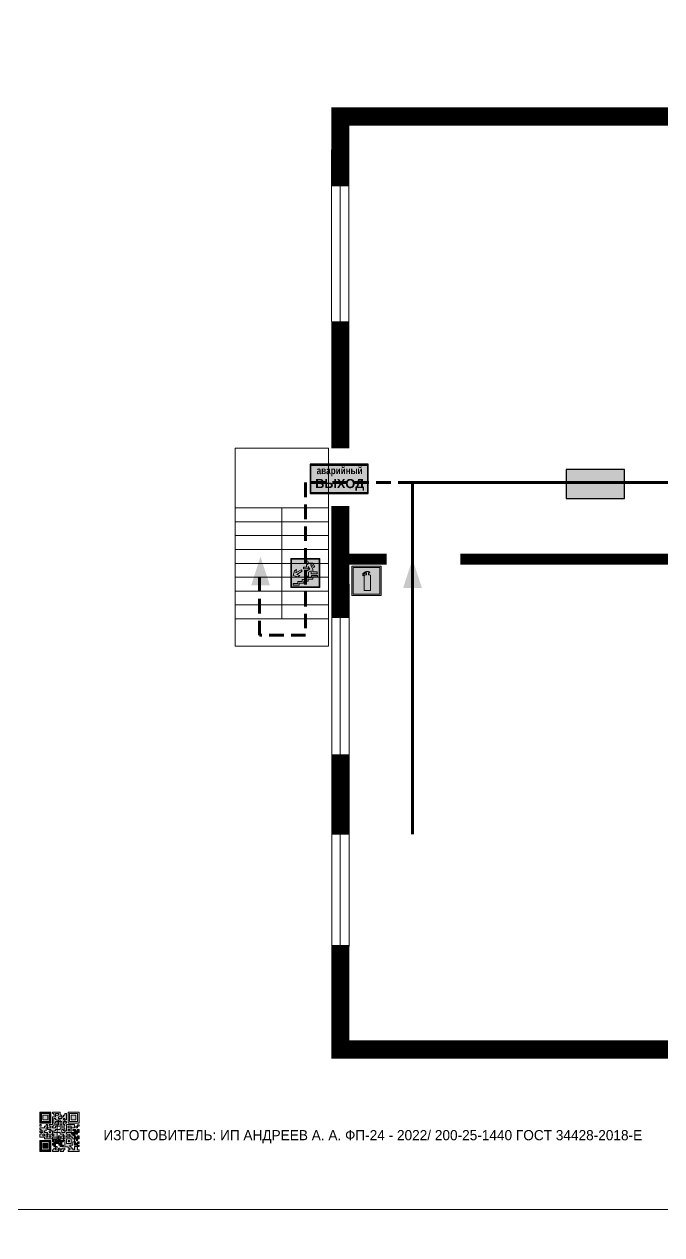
# Model space of a CAD drawing. Header units: millimetres. Extents: x 13114 to 67229, y 22859 to 38520.
# Drawn here: x 30433.5 to 30608.8, y 35153.1 to 35485.5 of the extents above; entities that cross this region are included whole.
import ezdxf

# ---------------------------------------------------------------- set-up
doc = ezdxf.new("R2010")
doc.units = ezdxf.units.MM
doc.linetypes.add('{ Wide Dash }', pattern=[12, 4, -2, 4, -2])
doc.layers.add('План_Штампы', color=7, linetype='Continuous')
doc.styles.add('обычный', font='arial.ttf')

# ---------------------------------------------------------------- blocks, each defined once
blk = doc.blocks.new('QR')
at = {"lineweight": 0}
h = blk.add_hatch(color=256, dxfattribs=at)
h.dxf.hatch_style = 1
h.paths.add_polyline_path([(9241.16, 2687.38), (9242.01, 2687.38), (9242.01, 2687.83), (9241.59, 2687.83), (9241.59, 2688.68), (9239.45, 2688.68), (9239.45, 2688.25), (9239.86, 2688.25), (9239.86, 2687.83), (9240.29, 2687.83), (9240.29, 2688.25), (9241.16, 2688.25), (9241.16, 2687.83), (9240.29, 2687.83), (9240.29, 2687.38), (9239.45, 2687.38), (9239.45, 2685.22), (9238.57, 2685.22), (9238.57, 2684.8), (9239.02, 2684.8), (9239.02, 2684.37), (9238.13, 2684.37), (9238.13, 2683.92), (9239.02, 2683.92), (9239.02, 2683.5), (9239.44, 2683.5), (9239.44, 2682.64), (9239.87, 2682.64), (9239.87, 2682.18), (9239.44, 2682.18), (9239.44, 2682.64), (9238.13, 2682.64), (9238.13, 2681.76), (9237.71, 2681.76), (9237.71, 2682.64), (9238.13, 2682.64), (9238.13, 2683.07), (9237.27, 2683.07), (9237.27, 2683.51), (9237.71, 2683.51), (9237.71, 2684.37), (9238.13, 2684.37), (9238.13, 2685.22), (9237.71, 2685.22), (9237.71, 2684.8), (9237.28, 2684.8), (9237.28, 2684.38), (9235.98, 2684.38), (9235.98, 2683.92), (9236.4, 2683.92), (9236.4, 2683.49), (9236.84, 2683.49), (9236.84, 2683.07), (9236.4, 2683.07), (9236.4, 2682.64), (9235.98, 2682.64), (9235.98, 2681.76), (9237.29, 2681.76), (9237.29, 2681.33), (9239.43, 2681.33), (9239.43, 2681.76), (9240.74, 2681.76), (9240.74, 2683.05), (9239.87, 2683.05), (9239.87, 2683.5), (9240.29, 2683.5), (9240.29, 2683.91), (9240.74, 2683.91), (9240.74, 2684.81), (9240.29, 2684.81), (9240.29, 2684.79), (9240.29, 2684.37), (9239.45, 2684.37), (9239.45, 2684.8), (9239.87, 2684.8), (9239.87, 2685.21), (9240.74, 2685.21), (9240.74, 2686.1), (9240.29, 2686.1), (9240.29, 2685.64), (9239.86, 2685.64), (9239.86, 2686.95), (9240.29, 2686.95), (9240.29, 2686.52), (9240.74, 2686.52), (9240.74, 2686.1), (9241.16, 2686.1), (9241.16, 2686.53), (9241.59, 2686.53), (9241.59, 2686.1), (9242.02, 2686.1), (9242.02, 2685.21), (9241.59, 2685.21), (9241.59, 2686.1), (9241.16, 2686.1), (9241.16, 2685.21), (9240.74, 2685.21), (9240.74, 2684.81), (9242.89, 2684.81), (9242.89, 2685.22), (9242.47, 2685.22), (9242.47, 2686.11), (9242.89, 2686.11), (9242.89, 2686.52), (9242.46, 2686.52), (9242.46, 2686.95), (9242.89, 2686.95), (9242.89, 2686.52), (9243.32, 2686.52), (9243.32, 2688.26), (9242.9, 2688.26), (9242.9, 2687.83), (9242.47, 2687.83), (9242.47, 2687.38), (9242.01, 2687.38), (9242.01, 2686.94), (9241.16, 2686.94)])
h.paths.add_polyline_path([(9239.02, 2682.18), (9239.02, 2681.76), (9238.54, 2681.76), (9238.54, 2682.18)], flags=16)
h.paths.add_polyline_path([(9237.27, 2682.65), (9237.27, 2682.19), (9236.83, 2682.19), (9236.83, 2682.65)], flags=16)
h = blk.add_hatch(color=256, dxfattribs=at)
h.dxf.hatch_style = 1
h.paths.add_polyline_path([(9238.15, 2687.83), (9236.83, 2687.83), (9236.83, 2686.52), (9238.15, 2686.52)], flags=0)
h.paths.add_polyline_path([(9239.01, 2685.65), (9239.01, 2688.68), (9235.98, 2688.68), (9235.98, 2685.65)])
h.paths.add_polyline_path([(9236.41, 2686.1), (9236.41, 2688.26), (9238.56, 2688.26), (9238.56, 2686.1)], flags=16)
h.paths.add_polyline_path([(9236.83, 2686.52), (9236.83, 2687.83), (9238.15, 2687.83), (9238.15, 2686.52)], flags=0)
h = blk.add_hatch(color=256, dxfattribs=at)
h.dxf.hatch_style = 1
h.paths.add_polyline_path([(9243.32, 2686.11), (9242.89, 2686.11), (9242.89, 2685.64), (9243.32, 2685.64)])
h.paths.add_polyline_path([(9239.02, 2683.07), (9239.02, 2683.5), (9238.56, 2683.5), (9238.56, 2683.07)])
h.paths.add_polyline_path([(9236.4, 2684.8), (9236.4, 2685.22), (9235.98, 2685.22), (9235.98, 2684.8)])
h.paths.add_polyline_path([(9236.4, 2683.07), (9236.4, 2683.49), (9235.98, 2683.49), (9235.98, 2683.07)])
h = blk.add_hatch(color=256, dxfattribs=at)
h.dxf.hatch_style = 1
h.paths.add_polyline_path([(9238.15, 2686.52), (9238.15, 2687.83), (9236.83, 2687.83), (9236.83, 2686.52)])
h.paths.add_polyline_path([(9245.91, 2686.52), (9245.91, 2687.83), (9244.59, 2687.83), (9244.59, 2686.52)], flags=0)
h.paths.add_polyline_path([(9246.77, 2685.65), (9246.77, 2688.68), (9243.74, 2688.68), (9243.74, 2685.65)])
h.paths.add_polyline_path([(9244.17, 2686.1), (9244.17, 2688.26), (9246.32, 2688.26), (9246.32, 2686.1)], flags=16)
h.paths.add_polyline_path([(9244.59, 2686.52), (9244.59, 2687.83), (9245.91, 2687.83), (9245.91, 2686.52)], flags=0)
h = blk.add_hatch(color=256, dxfattribs=at)
h.dxf.hatch_style = 1
h.paths.add_polyline_path([(9240.75, 2681.76), (9240.75, 2681.35), (9241.17, 2681.35), (9241.17, 2681.76)])
h.paths.add_polyline_path([(9241.6, 2682.18), (9241.17, 2682.18), (9241.17, 2681.76), (9241.6, 2681.76)])
h.paths.add_polyline_path([(9242.47, 2681.34), (9242.47, 2682.19), (9242.02, 2682.19), (9242.02, 2681.76), (9241.6, 2681.76), (9241.6, 2681.34)])
h.paths.add_polyline_path([(9239.87, 2678.3), (9239.44, 2678.3), (9239.44, 2677.89), (9241.17, 2677.89), (9241.17, 2678.3), (9240.28, 2678.3), (9240.28, 2678.73), (9239.87, 2678.73)])
h.paths.add_polyline_path([(9240.75, 2678.73), (9240.75, 2679.19), (9240.28, 2679.19), (9240.28, 2678.73)])
h.paths.add_polyline_path([(9241.6, 2678.73), (9241.17, 2678.73), (9241.17, 2678.3), (9241.6, 2678.3)])
h.paths.add_polyline_path([(9242.02, 2678.3), (9241.6, 2678.3), (9241.6, 2677.89), (9242.48, 2677.89), (9242.48, 2678.31), (9242.9, 2678.31), (9242.9, 2678.73), (9242.02, 2678.73)])
h.paths.add_polyline_path([(9246.36, 2684.37), (9246.36, 2684.79), (9245.93, 2684.79), (9245.93, 2684.37)])
h.paths.add_polyline_path([(9246.78, 2685.2), (9246.36, 2685.2), (9246.36, 2684.79), (9246.78, 2684.79)])
h.paths.add_polyline_path([(9245.91, 2687.83), (9244.59, 2687.83), (9244.59, 2686.52), (9245.91, 2686.52)])
h = blk.add_hatch(color=256, dxfattribs=at)
h.dxf.hatch_style = 1
h.paths.add_polyline_path([(9243.32, 2682.64), (9243.32, 2683.07), (9244.62, 2683.07), (9244.62, 2684.37), (9243.74, 2684.37), (9243.74, 2684.8), (9244.62, 2684.8), (9244.62, 2684.37), (9245.48, 2684.37), (9245.48, 2685.22), (9243.32, 2685.22), (9243.32, 2683.5), (9242.89, 2683.5), (9242.89, 2683.06), (9242.01, 2683.06), (9242.01, 2683.91), (9242.47, 2683.91), (9242.47, 2683.5), (9242.89, 2683.5), (9242.89, 2684.38), (9241.59, 2684.38), (9241.59, 2683.91), (9240.74, 2683.91), (9240.74, 2683.05), (9241.59, 2683.05), (9241.59, 2682.64), (9242.47, 2682.64), (9242.47, 2682.19), (9242.91, 2682.19), (9242.91, 2681.34), (9242.48, 2681.34), (9242.48, 2680.91), (9242.91, 2680.91), (9242.91, 2679.17), (9243.75, 2679.17), (9243.75, 2678.73), (9244.2, 2678.73), (9244.2, 2678.3), (9243.75, 2678.3), (9243.75, 2677.88), (9246.78, 2677.88), (9246.78, 2678.3), (9246.35, 2678.3), (9246.35, 2679.19), (9245.48, 2679.19), (9245.48, 2678.31), (9245.05, 2678.31), (9245.05, 2678.73), (9244.62, 2678.73), (9244.62, 2679.19), (9244.2, 2679.19), (9244.2, 2679.61), (9245.05, 2679.61), (9245.05, 2680.46), (9245.48, 2680.46), (9245.48, 2681.34), (9245.04, 2681.34), (9245.04, 2681.76), (9244.63, 2681.76), (9244.63, 2682.19), (9244.21, 2682.19), (9244.21, 2681.76), (9243.32, 2681.76), (9243.32, 2682.19), (9244.21, 2682.19), (9244.21, 2682.64)])
h.paths.add_polyline_path([(9243.75, 2683.49), (9243.75, 2683.92), (9244.21, 2683.92), (9244.21, 2683.49)], flags=16)
h.paths.add_polyline_path([(9243.32, 2681.34), (9244.63, 2681.34), (9244.63, 2680.04), (9243.32, 2680.04)], flags=16)
h.paths.add_polyline_path([(9243.76, 2680.89), (9244.18, 2680.89), (9244.18, 2680.48), (9243.76, 2680.48)], flags=0)
h = blk.add_hatch(color=256, dxfattribs=at)
h.dxf.hatch_style = 1
h.paths.add_polyline_path([(9246.36, 2683.07), (9246.78, 2683.07), (9246.78, 2683.92), (9246.36, 2683.92), (9246.36, 2683.49), (9245.92, 2683.49), (9245.92, 2683.92), (9245.06, 2683.92), (9245.06, 2683.49), (9245.48, 2683.49), (9245.48, 2683.07), (9244.62, 2683.07), (9244.62, 2682.65), (9245.05, 2682.65), (9245.05, 2682.18), (9245.48, 2682.18), (9245.48, 2682.65), (9246.36, 2682.65)])
h.paths.add_polyline_path([(9246.78, 2682.18), (9246.36, 2682.18), (9246.36, 2681.75), (9245.92, 2681.75), (9245.92, 2682.18), (9245.48, 2682.18), (9245.48, 2681.34), (9245.48, 2681.34), (9245.94, 2681.34), (9245.94, 2680.91), (9246.36, 2680.91), (9246.36, 2681.34), (9246.78, 2681.34)])
h = blk.add_hatch(color=256, dxfattribs=at)
h.dxf.hatch_style = 1
h.paths.add_polyline_path([(9235.98, 2680.9), (9235.98, 2677.86), (9239.02, 2677.86), (9239.02, 2680.9)])
h.paths.add_polyline_path([(9238.57, 2680.48), (9238.57, 2678.32), (9236.41, 2678.32), (9236.41, 2680.48)], flags=16)
h.paths.add_polyline_path([(9238.15, 2680.05), (9238.15, 2678.74), (9236.83, 2678.74), (9236.83, 2680.05)], flags=0)
h = blk.add_hatch(color=256, dxfattribs=at)
h.dxf.hatch_style = 1
h.paths.add_polyline_path([(9238.15, 2680.05), (9236.83, 2680.05), (9236.83, 2678.74), (9238.15, 2678.74)])
h = blk.add_hatch(color=256, dxfattribs=at)
h.dxf.hatch_style = 1
h.paths.add_polyline_path([(9242.02, 2680.46), (9242.48, 2680.46), (9242.48, 2680.91), (9241.58, 2680.91), (9241.58, 2681.35), (9241.17, 2681.35), (9241.17, 2680.91), (9240.75, 2680.91), (9240.75, 2681.33), (9239.43, 2681.33), (9239.43, 2680.46), (9239.86, 2680.46), (9239.86, 2680.92), (9240.3, 2680.92), (9240.3, 2680.46), (9239.86, 2680.46), (9239.86, 2680.04), (9239.44, 2680.04), (9239.44, 2679.62), (9239.86, 2679.62), (9239.86, 2679.19), (9240.29, 2679.19), (9240.29, 2680.03), (9241.18, 2680.03), (9241.18, 2680.47), (9241.6, 2680.47), (9241.6, 2680.03), (9241.18, 2680.03), (9241.18, 2679.61), (9241.6, 2679.61), (9241.6, 2679.19), (9242.47, 2679.19), (9242.47, 2679.6), (9242.02, 2679.6)])
h = blk.add_hatch(color=256, dxfattribs=at)
h.dxf.hatch_style = 1
h.paths.add_polyline_path([(9244.18, 2680.48), (9244.18, 2680.89), (9243.76, 2680.89), (9243.76, 2680.48)])
h = blk.add_hatch(color=256, dxfattribs=at)
h.dxf.hatch_style = 1
h.paths.add_polyline_path([(9245.93, 2680.04), (9245.93, 2680.46), (9245.48, 2680.46), (9245.48, 2679.62), (9246.35, 2679.62), (9246.35, 2680.04)])
h.paths.add_polyline_path([(9246.78, 2680.04), (9246.78, 2680.46), (9246.35, 2680.46), (9246.35, 2680.04)])
h.paths.add_polyline_path([(9246.78, 2679.18), (9246.78, 2679.62), (9246.35, 2679.62), (9246.35, 2679.18)])
for points in [[(9237.71, 2685.22), (9238.13, 2685.22), (9238.13, 2684.37), (9237.71, 2684.37), (9237.71, 2683.51), (9237.27, 2683.51), (9237.27, 2683.07), (9238.13, 2683.07), (9238.13, 2682.64), (9237.71, 2682.64), (9237.71, 2681.76), (9238.13, 2681.76), (9238.13, 2682.64), (9239.44, 2682.64), (9239.44, 2683.5), (9239.02, 2683.5), (9239.02, 2683.07), (9238.56, 2683.07), (9238.56, 2683.5), (9239.02, 2683.5), (9239.02, 2683.92), (9238.13, 2683.92), (9238.13, 2684.37), (9239.02, 2684.37), (9239.02, 2684.8), (9238.57, 2684.8), (9238.57, 2685.22), (9239.45, 2685.22), (9239.45, 2687.38), (9240.29, 2687.38), (9240.29, 2687.83), (9239.86, 2687.83), (9239.86, 2688.25), (9239.45, 2688.25), (9239.45, 2688.68), (9241.59, 2688.68), (9241.59, 2687.83), (9242.01, 2687.83), (9242.01, 2687.38), (9242.47, 2687.38), (9242.47, 2687.83), (9242.9, 2687.83), (9242.9, 2688.26), (9243.32, 2688.26), (9243.32, 2686.52), (9242.89, 2686.52), (9242.89, 2686.11), (9243.32, 2686.11), (9243.32, 2685.64), (9242.89, 2685.64), (9242.89, 2686.11), (9242.47, 2686.11), (9242.47, 2685.22), (9242.89, 2685.22), (9242.89, 2684.81), (9240.74, 2684.81), (9240.74, 2683.91), (9241.59, 2683.91), (9241.59, 2684.38), (9242.89, 2684.38), (9242.89, 2683.5), (9242.47, 2683.5), (9242.47, 2683.91), (9242.01, 2683.91), (9242.01, 2683.06), (9242.89, 2683.06), (9242.89, 2683.5), (9243.32, 2683.5), (9243.32, 2685.22), (9245.48, 2685.22), (9245.48, 2684.37), (9244.62, 2684.37), (9244.62, 2683.07), (9245.48, 2683.07), (9245.48, 2683.49), (9245.06, 2683.49), (9245.06, 2683.92), (9245.92, 2683.92), (9245.92, 2683.49), (9246.36, 2683.49), (9246.36, 2683.92), (9246.78, 2683.92), (9246.78, 2683.07), (9246.36, 2683.07), (9246.36, 2682.65), (9245.48, 2682.65), (9245.48, 2682.18), (9245.92, 2682.18), (9245.92, 2681.75), (9246.36, 2681.75), (9246.36, 2682.18), (9246.78, 2682.18), (9246.78, 2681.34), (9246.36, 2681.34), (9246.36, 2680.91), (9245.94, 2680.91), (9245.94, 2681.34), (9245.48, 2681.34), (9245.48, 2680.46), (9245.93, 2680.46), (9245.93, 2680.04), (9246.35, 2680.04), (9246.35, 2680.46), (9246.78, 2680.46), (9246.78, 2680.04), (9246.78, 2680.04), (9246.35, 2680.04), (9246.35, 2679.62), (9246.78, 2679.62), (9246.78, 2679.18), (9246.35, 2679.18), (9246.35, 2678.3), (9246.78, 2678.3), (9246.78, 2677.88), (9243.75, 2677.88), (9243.75, 2678.3), (9244.2, 2678.3), (9244.2, 2678.73), (9243.75, 2678.73), (9243.75, 2679.17), (9242.91, 2679.17), (9242.91, 2680.91), (9242.48, 2680.91), (9242.48, 2680.46), (9242.02, 2680.46), (9242.02, 2679.6), (9242.47, 2679.6), (9242.47, 2679.19), (9241.6, 2679.19), (9241.6, 2679.61), (9241.18, 2679.61), (9241.18, 2680.03), (9240.29, 2680.03), (9240.29, 2679.19), (9240.75, 2679.19), (9240.75, 2678.73), (9240.28, 2678.73), (9240.28, 2678.3), (9241.17, 2678.3), (9241.17, 2678.73), (9241.6, 2678.73), (9241.6, 2678.3), (9242.02, 2678.3), (9242.02, 2678.73), (9242.9, 2678.73), (9242.9, 2678.31), (9242.48, 2678.31), (9242.48, 2677.89), (9241.6, 2677.89), (9241.6, 2678.3), (9241.17, 2678.3), (9241.17, 2677.89), (9239.44, 2677.89), (9239.44, 2678.3), (9239.87, 2678.3), (9239.87, 2678.73), (9240.28, 2678.73), (9240.28, 2679.19), (9240.29, 2679.19), (9239.86, 2679.19), (9239.86, 2679.62), (9239.44, 2679.62), (9239.44, 2680.04), (9239.86, 2680.04), (9239.86, 2680.46), (9239.43, 2680.46), (9239.43, 2681.33), (9237.29, 2681.33), (9237.29, 2681.76), (9235.98, 2681.76), (9235.98, 2682.64), (9236.4, 2682.64), (9236.4, 2683.07), (9235.98, 2683.07), (9235.98, 2683.49), (9236.4, 2683.49), (9236.4, 2683.92), (9235.98, 2683.92), (9235.98, 2684.38), (9237.28, 2684.38), (9237.28, 2684.8), (9237.71, 2684.8), (9237.71, 2685.22), (9237.92, 2685.22)], [(9240.74, 2686.1), (9240.74, 2686.52), (9240.29, 2686.52), (9240.29, 2686.95), (9239.86, 2686.95), (9239.86, 2685.64), (9240.29, 2685.64), (9240.29, 2686.1), (9240.74, 2686.1), (9240.74, 2686.52)], [(9240.74, 2683.05), (9240.74, 2681.76), (9239.43, 2681.76), (9239.43, 2681.33), (9240.75, 2681.33), (9240.75, 2681.35), (9240.75, 2680.91), (9241.17, 2680.91), (9241.17, 2681.35), (9241.58, 2681.35), (9241.58, 2680.91), (9242.48, 2680.91), (9242.48, 2681.34), (9242.91, 2681.34), (9242.91, 2682.19), (9242.47, 2682.19), (9242.47, 2682.64), (9241.59, 2682.64), (9241.59, 2683.05), (9240.74, 2683.05)], [(9240.74, 2685.21), (9239.87, 2685.21), (9239.87, 2684.8), (9239.45, 2684.8), (9239.45, 2684.37), (9240.29, 2684.37), (9240.29, 2684.79), (9240.29, 2684.81), (9240.74, 2684.81), (9240.74, 2685.21), (9239.87, 2685.21)], [(9240.74, 2683.91), (9240.29, 2683.91), (9240.29, 2683.5), (9239.87, 2683.5), (9239.87, 2683.05), (9240.74, 2683.05), (9240.74, 2683.91)], [(9244.62, 2683.07), (9243.32, 2683.07), (9243.32, 2682.64), (9244.21, 2682.64), (9244.21, 2682.19), (9243.32, 2682.19), (9243.32, 2681.76), (9244.21, 2681.76), (9244.21, 2682.19), (9244.63, 2682.19), (9244.63, 2681.76), (9245.04, 2681.76), (9245.04, 2681.34), (9245.48, 2681.34)], [(9244.62, 2684.37), (9244.62, 2684.8), (9243.74, 2684.8), (9243.74, 2684.37), (9244.62, 2684.37)], [(9245.48, 2682.18), (9245.05, 2682.18), (9245.05, 2682.65), (9244.62, 2682.65), (9244.62, 2683.07)], [(9239.86, 2680.46), (9239.86, 2680.92), (9240.3, 2680.92), (9240.3, 2680.46), (9239.86, 2680.46)], [(9241.6, 2681.76), (9242.02, 2681.76), (9242.02, 2682.19), (9242.47, 2682.19), (9242.47, 2681.34), (9241.6, 2681.34), (9241.6, 2681.76)], [(9245.48, 2680.46), (9245.05, 2680.46), (9245.05, 2679.61), (9244.2, 2679.61), (9244.2, 2679.19), (9244.62, 2679.19), (9244.62, 2678.73), (9245.05, 2678.73), (9245.05, 2678.31), (9245.48, 2678.31), (9245.48, 2679.19), (9246.35, 2679.19), (9246.35, 2679.07)], [(9245.48, 2682.18), (9245.48, 2681.34)], [(9246.35, 2679.62), (9245.48, 2679.62), (9245.48, 2680.46)], [(9245.48, 2680.46), (9245.48, 2679.62), (9246.35, 2679.62), (9246.35, 2680.04), (9245.93, 2680.04), (9245.93, 2680.46), (9245.48, 2680.46), (9245.48, 2679.62)], [(9246.35, 2679.62), (9246.35, 2679.18)]]:
    blk.add_lwpolyline(points, dxfattribs=at)
for points in [[(9235.98, 2685.65), (9239.01, 2685.65), (9239.01, 2688.68), (9235.98, 2688.68)], [(9236.41, 2688.26), (9238.56, 2688.26), (9238.56, 2686.1), (9236.41, 2686.1)], [(9236.83, 2687.83), (9238.15, 2687.83), (9238.15, 2686.52), (9236.83, 2686.52)], [(9240.29, 2687.83), (9241.16, 2687.83), (9241.16, 2688.25), (9240.29, 2688.25)], [(9240.29, 2688.25), (9241.16, 2688.25), (9241.16, 2687.83), (9240.29, 2687.83)], [(9241.16, 2686.1), (9240.74, 2686.1), (9240.74, 2685.21), (9241.16, 2685.21)], [(9242.01, 2687.38), (9241.16, 2687.38), (9241.16, 2686.94), (9242.01, 2686.94)], [(9241.16, 2687.38), (9242.01, 2687.38), (9242.01, 2686.94), (9241.16, 2686.94)], [(9241.16, 2686.53), (9241.59, 2686.53), (9241.59, 2686.1), (9241.16, 2686.1)], [(9241.59, 2686.1), (9242.02, 2686.1), (9242.02, 2685.21), (9241.59, 2685.21)], [(9242.89, 2686.52), (9242.46, 2686.52), (9242.46, 2686.95), (9242.89, 2686.95)], [(9243.74, 2685.65), (9246.77, 2685.65), (9246.77, 2688.68), (9243.74, 2688.68)], [(9244.17, 2688.26), (9246.32, 2688.26), (9246.32, 2686.1), (9244.17, 2686.1)], [(9244.59, 2687.83), (9245.91, 2687.83), (9245.91, 2686.52), (9244.59, 2686.52)], [(9235.98, 2684.8), (9236.4, 2684.8), (9236.4, 2685.22), (9235.98, 2685.22)], [(9236.4, 2683.07), (9236.84, 2683.07), (9236.84, 2683.49), (9236.4, 2683.49)], [(9236.83, 2682.19), (9237.27, 2682.19), (9237.27, 2682.65), (9236.83, 2682.65)], [(9239.44, 2682.64), (9239.87, 2682.64), (9239.87, 2682.18), (9239.44, 2682.18)], [(9243.75, 2683.92), (9244.21, 2683.92), (9244.21, 2683.49), (9243.75, 2683.49)], [(9245.93, 2684.79), (9246.36, 2684.79), (9246.36, 2684.37), (9245.93, 2684.37)], [(9246.36, 2685.2), (9246.78, 2685.2), (9246.78, 2684.79), (9246.36, 2684.79)], [(9235.98, 2677.86), (9239.02, 2677.86), (9239.02, 2680.9), (9235.98, 2680.9)], [(9236.41, 2680.48), (9238.57, 2680.48), (9238.57, 2678.32), (9236.41, 2678.32)], [(9236.83, 2680.05), (9238.15, 2680.05), (9238.15, 2678.74), (9236.83, 2678.74)], [(9238.54, 2682.18), (9239.02, 2682.18), (9239.02, 2681.76), (9238.54, 2681.76)], [(9240.75, 2681.76), (9241.17, 2681.76), (9241.17, 2681.35), (9240.75, 2681.35)], [(9241.17, 2682.18), (9241.6, 2682.18), (9241.6, 2681.76), (9241.17, 2681.76)], [(9241.18, 2680.03), (9241.6, 2680.03), (9241.6, 2680.47), (9241.18, 2680.47)], [(9243.32, 2680.04), (9244.63, 2680.04), (9244.63, 2681.34), (9243.32, 2681.34)], [(9243.76, 2680.89), (9244.18, 2680.89), (9244.18, 2680.48), (9243.76, 2680.48)]]:
    blk.add_lwpolyline(points, close=True, dxfattribs=at)
blk = doc.blocks.new('A$C41C009D9')
at = {"true_color": 0xffffff}
blk.add_hatch(color=7, dxfattribs=at).paths.add_polyline_path([(0, 8), (-16, 8), (-16, 0), (0, 0)])
h = blk.add_hatch(color=126)
h.dxf.hatch_style = 1
h.paths.add_polyline_path([(-15.8, 7.8), (-15.8, 0.2), (-0.2, 0.2), (-0.2, 7.8)])
at = {"color": 126}
for points in [[(-16, 0), (0, 0), (0, 8), (-16, 8)], [(-16, 0), (0, 0), (0, 8), (-16, 8)], [(-15.8, 7.8), (-0.2, 7.8), (-0.2, 0.2), (-15.8, 0.2)]]:
    blk.add_lwpolyline(points, close=True, dxfattribs=at)
at = {"color": 7, "true_color": 0xffffff, "insert": (-15.8, 7.3), "char_height": 2.5, "width": 15.5999, "attachment_point": 1, "style": 'обычный'}
blk.add_mtext('\\pi1.6133;{\\fArial|b1|i0|c204|p34;\\H0.8x;\\W0.8;аварийный\\H1.25x;\\W1;\\P\\pi1.2327;ВЫХОД}', dxfattribs=at)
blk = doc.blocks.new('вниз 3')
at = {"lineweight": 0, "true_color": 0xffffff}
h = blk.add_hatch(color=7, dxfattribs=at)
h.dxf.hatch_style = 1
h.paths.add_polyline_path([(40997.5, -4475.69), (40997.25, -4475.28), (40995.76, -4476.15), (40995.97, -4475.23), (40995.39, -4475.56), (40995.05, -4476.83), (40996.33, -4477.17), (40996.91, -4476.83), (40996, -4476.55)], flags=0)
h.paths.add_polyline_path([(40999.81, -4473.95), (41000.22, -4473.95), (41000.64, -4474.67), (41001.03, -4474.43), (41000.46, -4473.49), (41000.42, -4473.49), (40999.43, -4473.49), (40998.68, -4473.92), (40998.68, -4474.57), (40997.88, -4474.57), (40997.88, -4475), (40999.14, -4475), (40999.14, -4474.43), (40999.14, -4474.38), (40999.59, -4475.15), (40998.72, -4475.67), (40998.72, -4477.06), (40999.24, -4477.06), (40999.24, -4475.96), (40999.95, -4475.56), (40999.95, -4476.43), (41001.61, -4476.43), (41001.61, -4475.88), (41000.47, -4475.88), (41000.47, -4475.12)], flags=0)
h.paths.add_polyline_path([(40999.2, -4473.24, 1), (40998.35, -4473.24, 1)], flags=0)
h.paths.add_polyline_path([(41000.46, -4477.26), (41001.69, -4477.26), (41001.69, -4476.84), (41000.03, -4476.84), (41000.03, -4477.39), (40998.78, -4477.39), (40998.78, -4477.95), (40997.53, -4477.95), (40997.53, -4478.5), (40996.29, -4478.5), (40996.29, -4479.06), (40995.05, -4479.06), (40995.05, -4479.48), (40995.29, -4479.48), (40996.72, -4479.48), (40996.72, -4478.92), (40997.97, -4478.92), (40997.97, -4478.36), (40999.2, -4478.36), (40999.2, -4477.81), (41000.46, -4477.81)], flags=0)
h.paths.add_polyline_path([(41002.37, -4472.17), (40994.37, -4472.17), (40994.37, -4480.17), (41002.37, -4480.17)])
h.paths.add_polyline_path([(41002.16, -4479.96), (40994.57, -4479.96), (40994.57, -4472.37), (41002.16, -4472.37)], flags=16)
h.paths.add_polyline_path([(41001.61, -4475.88), (41001.61, -4476.43), (40999.95, -4476.43), (40999.95, -4475.56), (40999.24, -4475.96), (40999.24, -4477.06), (40998.72, -4477.06), (40998.72, -4475.67), (40999.59, -4475.15), (40999.14, -4474.38), (40999.14, -4474.43), (40999.14, -4475), (40997.88, -4475), (40997.88, -4474.57), (40998.68, -4474.57), (40998.68, -4473.92), (40999.43, -4473.49), (41000.42, -4473.49), (41000.46, -4473.49), (41001.03, -4474.43), (41000.64, -4474.67), (41000.22, -4473.95), (40999.81, -4473.95), (41000.47, -4475.12), (41000.47, -4475.88)], flags=0)
h.paths.add_polyline_path([(41001.69, -4476.84), (41001.69, -4477.26), (41000.46, -4477.26), (41000.46, -4477.81), (40999.2, -4477.81), (40999.2, -4478.36), (40997.97, -4478.36), (40997.97, -4478.92), (40996.72, -4478.92), (40996.72, -4479.48), (40995.05, -4479.48), (40995.05, -4479.06), (40996.29, -4479.06), (40996.29, -4478.5), (40997.53, -4478.5), (40997.53, -4477.95), (40998.78, -4477.95), (40998.78, -4477.39), (41000.03, -4477.39), (41000.03, -4476.84)], flags=0)
h.paths.add_polyline_path([(40998.35, -4473.24, -1), (40999.2, -4473.24, -1)], flags=0)
h.paths.add_polyline_path([(40997.5, -4475.69), (40996, -4476.55), (40996.91, -4476.83), (40996.33, -4477.17), (40995.05, -4476.83), (40995.39, -4475.56), (40995.97, -4475.23), (40995.76, -4476.15), (40997.25, -4475.28)], flags=0)
at = {"lineweight": 0}
h = blk.add_hatch(color=126, dxfattribs=at)
h.dxf.hatch_style = 1
h.paths.add_polyline_path([(41002.16, -4472.37), (40994.57, -4472.37), (40994.57, -4479.96), (41002.16, -4479.96)])
h.paths.add_polyline_path([(40995.97, -4475.23), (40995.76, -4476.15), (40997.25, -4475.28), (40997.5, -4475.69), (40996, -4476.55), (40996.91, -4476.83), (40996.33, -4477.17), (40995.05, -4476.83), (40995.39, -4475.56)], flags=16)
h.paths.add_polyline_path([(40997.88, -4474.57), (40998.68, -4474.57), (40998.68, -4473.92), (40999.43, -4473.49), (41000.42, -4473.49), (41000.46, -4473.49), (41001.03, -4474.43), (41000.64, -4474.67), (41000.22, -4473.95), (40999.81, -4473.95), (41000.47, -4475.12), (41000.47, -4475.88), (41001.61, -4475.88), (41001.61, -4476.43), (40999.95, -4476.43), (40999.95, -4475.56), (40999.24, -4475.96), (40999.24, -4477.06), (40998.72, -4477.06), (40998.72, -4475.67), (40999.59, -4475.15), (40999.14, -4474.38), (40999.14, -4474.43), (40999.14, -4475), (40997.88, -4475)], flags=16)
h.paths.add_polyline_path([(40998.35, -4473.24, -1), (40999.2, -4473.24, -1)], flags=16)
h.paths.add_polyline_path([(40997.53, -4477.95), (40998.78, -4477.95), (40998.78, -4477.39), (41000.03, -4477.39), (41000.03, -4476.84), (41001.69, -4476.84), (41001.69, -4477.26), (41000.46, -4477.26), (41000.46, -4477.81), (40999.2, -4477.81), (40999.2, -4478.36), (40997.97, -4478.36), (40997.97, -4478.92), (40996.72, -4478.92), (40996.72, -4479.48), (40995.05, -4479.48), (40995.05, -4479.06), (40996.29, -4479.06), (40996.29, -4478.5), (40997.53, -4478.5)], flags=16)
at = {"lineweight": 0, "true_color": 0xffffff}
h = blk.add_hatch(color=7, dxfattribs=at)
h.dxf.hatch_style = 1
h.paths.add_polyline_path([(40999.2, -4473.24, 1), (40998.35, -4473.24, 1)])
h.paths.add_polyline_path([(40999.81, -4473.95), (41000.22, -4473.95), (41000.64, -4474.67), (41001.03, -4474.43), (41000.46, -4473.49), (41000.42, -4473.49), (40999.43, -4473.49), (40998.68, -4473.92), (40998.68, -4474.57), (40997.88, -4474.57), (40997.88, -4475), (40999.14, -4475), (40999.14, -4474.43), (40999.14, -4474.38), (40999.59, -4475.15), (40998.72, -4475.67), (40998.72, -4477.06), (40999.24, -4477.06), (40999.24, -4475.96), (40999.95, -4475.56), (40999.95, -4476.43), (41001.61, -4476.43), (41001.61, -4475.88), (41000.47, -4475.88), (41000.47, -4475.12)])
h.paths.add_polyline_path([(40999.2, -4477.81), (41000.46, -4477.81), (41000.46, -4477.26), (41001.69, -4477.26), (41001.69, -4476.84), (41000.03, -4476.84), (41000.03, -4477.39), (40998.78, -4477.39), (40998.78, -4477.95), (40997.53, -4477.95), (40997.53, -4478.5), (40996.29, -4478.5), (40996.29, -4479.06), (40995.05, -4479.06), (40995.05, -4479.48), (40995.29, -4479.48), (40996.72, -4479.48), (40996.72, -4478.92), (40997.97, -4478.92), (40997.97, -4478.36), (40999.2, -4478.36)])
h.paths.add_polyline_path([(40997.5, -4475.69), (40997.25, -4475.28), (40995.76, -4476.15), (40995.97, -4475.23), (40995.39, -4475.56), (40995.05, -4476.83), (40996.33, -4477.17), (40996.91, -4476.83), (40996, -4476.55)])
at = {"color": 126, "lineweight": 0}
for points in [[(40994.37, -4472.17), (41002.37, -4472.17), (41002.37, -4480.17), (40994.37, -4480.17)], [(40994.57, -4472.37), (41002.16, -4472.37), (41002.16, -4479.96), (40994.57, -4479.96)]]:
    blk.add_lwpolyline(points, close=True, dxfattribs=at)
for points in [[(40999.14, -4474.43), (40999.14, -4475), (40997.88, -4475), (40997.88, -4474.57), (40998.68, -4474.57), (40998.68, -4473.92), (40999.43, -4473.49), (41000.42, -4473.49), (41000.46, -4473.49), (41001.03, -4474.43), (41000.64, -4474.67), (41000.22, -4473.95), (40999.81, -4473.95), (41000.47, -4475.12), (41000.47, -4475.88), (41001.61, -4475.88), (41001.61, -4476.43), (40999.95, -4476.43), (40999.95, -4475.56), (40999.24, -4475.96), (40999.24, -4477.06), (40998.72, -4477.06), (40998.72, -4475.67), (40999.59, -4475.15), (40999.14, -4474.38), (40999.14, -4474.43)], [(40995.05, -4476.83), (40995.39, -4475.56), (40995.97, -4475.23), (40995.76, -4476.15), (40997.25, -4475.28), (40997.5, -4475.69), (40996, -4476.55), (40996.91, -4476.83), (40996.33, -4477.17), (40995.05, -4476.83)], [(40995.29, -4479.48), (40995.05, -4479.48), (40995.05, -4479.06), (40996.29, -4479.06), (40996.29, -4478.5), (40997.53, -4478.5), (40997.53, -4477.95), (40998.78, -4477.95), (40998.78, -4477.39), (41000.03, -4477.39), (41000.03, -4476.84), (41001.69, -4476.84), (41001.69, -4477.26), (41000.46, -4477.26), (41000.46, -4477.81), (40999.2, -4477.81), (40999.2, -4478.36), (40997.97, -4478.36), (40997.97, -4478.92), (40996.72, -4478.92), (40996.72, -4479.48), (40995.05, -4479.48)]]:
    blk.add_lwpolyline(points, dxfattribs=at)
blk.add_circle((40998.77, -4473.24), 0.426, dxfattribs=at)
blk = doc.blocks.new('A$C32E8229D')
at = {"true_color": 0xffffff}
blk.add_hatch(color=7, dxfattribs=at).paths.add_polyline_path([(0, 0), (0, -8), (16, -8), (16, 0)])
h = blk.add_hatch(color=126)
h.paths.add_polyline_path([(0.2, -0.2), (15.8, -0.2), (15.8, -7.8), (0.2, -7.8)])
h.paths.add_polyline_path([(13.49, -2.05), (12.08, -2.05), (11.37, -2.63, 0.162397), (11.29, -2.84), (11.29, -3.63), (10.35, -3.63), (10.35, -4.05), (11.68, -4.05), (11.68, -3.48), (12.26, -4.28), (11.29, -5.1), (11.29, -6.78), (11.85, -6.78), (11.85, -5.44), (12.8, -4.64), (12.8, -5.94), (14.46, -5.94), (14.46, -5.39), (13.45, -5.39), (13.45, -3.97), (12.46, -2.59), (13.15, -2.59), (13.69, -3.34), (14.18, -3)], flags=16)
h.paths.add_polyline_path([(10.74, -1.82, 1), (11.8, -1.82, 1)], flags=16)
h.paths.add_polyline_path([(9.39, -3.59), (5.99, -3.59), (6.56, -3.03), (5.91, -3.03), (5.1, -3.83), (5.91, -4.64), (6.56, -4.64), (5.99, -4.09), (9.39, -4.09)], flags=16)
h.paths.add_polyline_path([(4.29, -1.08), (1.72, -1.08), (1.72, -6.6), (4.29, -6.6)], flags=16)
at = {"color": 126}
blk.add_lwpolyline([(16, -8), (0, -8), (0, 0), (16, 0)], close=True, dxfattribs=at)
blk = doc.blocks.new('A$C3AD82952')
at = {"true_color": 0xf5f5ff}
h = blk.add_hatch(color=7, dxfattribs=at)
h.dxf.hatch_style = 1
h.paths.add_polyline_path([(8.21, 8.73, 0.414214), (7.89, 9.05), (7.22, 9.05), (7.22, 9.92), (7.59, 9.92, 1), (7.57, 10.36), (7.22, 10.36), (7.22, 10.6), (6.43, 10.6), (6.43, 10.36), (6.01, 10.36), (4.74, 9.59), (4.74, 8.69), (4.98, 8.73), (4.98, 9.26), (6.12, 9.91), (6.43, 9.91), (6.43, 9.05), (5.76, 9.05, 0.414214), (5.44, 8.73), (5.44, 2.2), (8.21, 2.2)], flags=0)
h.paths.add_polyline_path([(12.8, 12.8), (0, 12.8), (0, 0), (12.8, 0)])
h.paths.add_polyline_path([(0.51, 12.29), (12.29, 12.29), (12.29, 0.51), (0.51, 0.51)], flags=16)
h.paths.add_polyline_path([(4.74, 9.59), (6.01, 10.36), (6.43, 10.36), (6.43, 10.6), (7.22, 10.6), (7.22, 10.36), (7.59, 10.36, -0.94586), (7.59, 9.92), (7.22, 9.92), (7.22, 9.05), (7.89, 9.05, -0.414214), (8.21, 8.73), (8.21, 2.2), (5.44, 2.2), (5.44, 8.73, -0.414214), (5.76, 9.05), (6.43, 9.05), (6.43, 9.91), (6.12, 9.91), (4.98, 9.26), (4.98, 8.73), (4.74, 8.69)], flags=0)
h = blk.add_hatch(color=242)
h.dxf.hatch_style = 1
h.paths.add_polyline_path([(12.29, 12.29), (0.51, 12.29), (0.51, 0.51), (12.29, 0.51)])
h.paths.add_polyline_path([(4.74, 8.69), (4.74, 9.59), (6.01, 10.36), (6.43, 10.36), (6.43, 10.6), (7.22, 10.6), (7.22, 10.36), (7.59, 10.36, -0.94586), (7.59, 9.92), (7.22, 9.92), (7.22, 9.05), (7.89, 9.05, -0.414214), (8.21, 8.73), (8.21, 2.2), (5.44, 2.2), (5.44, 8.73, -0.414214), (5.76, 9.05), (6.43, 9.05), (6.43, 9.91), (6.12, 9.91), (4.98, 9.26), (4.98, 8.73)], flags=16)
h = blk.add_hatch(color=7, dxfattribs=at)
h.dxf.hatch_style = 1
h.paths.add_polyline_path([(8.21, 8.73, 0.414214), (7.89, 9.05), (7.22, 9.05), (7.22, 9.92), (7.59, 9.92, 1), (7.57, 10.36), (7.22, 10.36), (7.22, 10.6), (6.43, 10.6), (6.43, 10.36), (6.01, 10.36), (4.74, 9.59), (4.74, 8.69), (4.98, 8.73), (4.98, 9.26), (6.12, 9.91), (6.43, 9.91), (6.43, 9.05), (5.76, 9.05, 0.414214), (5.44, 8.73), (5.44, 2.2), (8.21, 2.2)])
at = {"color": 242, "lineweight": 5}
for p, q in [((0, 0), (0, 12.8)), ((0, 12.8), (12.8, 12.8)), ((12.8, 0), (12.8, 12.8)), ((6.01, 10.36), (4.74, 9.59)), ((4.74, 9.59), (4.74, 8.69)), ((4.74, 8.69), (4.98, 8.73)), ((4.98, 9.26), (6.12, 9.91)), ((4.98, 8.73), (4.98, 9.26)), ((5.44, 2.2), (5.44, 8.73)), ((5.76, 9.05), (6.43, 9.05)), ((6.01, 10.36), (6.43, 10.36)), ((6.12, 9.91), (6.43, 9.91)), ((7.22, 10.6), (6.43, 10.6)), ((6.43, 10.6), (6.43, 10.36)), ((6.43, 9.91), (6.43, 9.05)), ((7.22, 10.36), (7.22, 10.6)), ((7.59, 10.36), (7.22, 10.36)), ((7.22, 9.05), (7.22, 9.92)), ((7.59, 9.92), (7.22, 9.92)), ((7.89, 9.05), (7.22, 9.05)), ((8.21, 2.2), (8.21, 8.73)), ((0, 0), (12.8, 0)), ((5.44, 2.2), (8.21, 2.2))]:
    blk.add_line(p, q, dxfattribs=at)
blk.add_lwpolyline([(0.51, 12.29), (12.29, 12.29), (12.29, 0.51), (0.51, 0.51)], close=True, dxfattribs=at)
for centre, radius, start, end in [((5.76, 8.73), 0.32, 90, 180), ((7.58, 10.14), 0.223, 273.1875, 86.8125), ((7.89, 8.73), 0.32, 0, 90)]:
    blk.add_arc(centre, radius, start, end, dxfattribs=at)

msp = doc.modelspace()

# ---------------------------------------------------------------- linework, layer by layer
at = {"color": 5, "lineweight": 0}
for points in [[(30416.34, 35160.09), (31016.34, 35160.09), (31016.34, 35555.09), (30416.34, 35555.09)], [(30416.34, 34765.09), (31016.34, 34765.09), (31016.34, 35160.09), (30416.34, 35160.09)]]:
    msp.add_lwpolyline(points, close=True, dxfattribs=at)
at = {"lineweight": 100}
for points, const_width in [([(30520.42, 35440.94), (30520.42, 35460.17), (30660.67, 35460.17)], 5), ([(30750.85, 35460.17), (30775.16, 35460.17), (30775.16, 35204), (30520.42, 35204), (30520.42, 35232.63)], 5), ([(30520.42, 35368.99), (30520.42, 35403.91)], 5), ([(30520.42, 35322.44), (30520.42, 35353.16)], 5), ([(30522.39, 35338.64), (30533.19, 35338.64)], 3), ([(30553.39, 35338.64), (30646.43, 35338.64)], 3), ([(30520.42, 35263), (30520.42, 35285.01)], 5)]:
    msp.add_lwpolyline(points, dxfattribs=dict(at, const_width=const_width))
at = {"lineweight": 0}
for points in [[(30518.03, 35403.85), (30518.03, 35450.97)], [(30520.42, 35403.91), (30520.42, 35451.03)], [(30522.72, 35403.52), (30522.72, 35450.64)], [(30518.09, 35232.27), (30518.09, 35331.8)], [(30520.42, 35232.63), (30520.42, 35332.16)], [(30522.82, 35232.23), (30522.82, 35331.75)]]:
    msp.add_lwpolyline(points, dxfattribs=at)
for points in [[(30491.56, 35352.68), (30517.15, 35352.68), (30517.15, 35369.09), (30491.56, 35369.09)], [(30491.56, 35348.88), (30504.35, 35348.88), (30504.35, 35352.68), (30491.56, 35352.68)], [(30504.35, 35348.88), (30517.15, 35348.88), (30517.15, 35352.68), (30504.35, 35352.68)], [(30491.56, 35345.07), (30504.35, 35345.07), (30504.35, 35348.88), (30491.56, 35348.88)], [(30504.35, 35345.07), (30517.15, 35345.07), (30517.15, 35348.88), (30504.35, 35348.88)], [(30491.56, 35341.26), (30504.35, 35341.26), (30504.35, 35345.07), (30491.56, 35345.07)], [(30504.35, 35341.26), (30517.15, 35341.26), (30517.15, 35345.07), (30504.35, 35345.07)], [(30491.56, 35337.46), (30504.35, 35337.46), (30504.35, 35341.26), (30491.56, 35341.26)], [(30504.35, 35337.46), (30517.15, 35337.46), (30517.15, 35341.26), (30504.35, 35341.26)], [(30491.56, 35333.65), (30504.35, 35333.65), (30504.35, 35337.46), (30491.56, 35337.46)], [(30504.35, 35333.65), (30517.15, 35333.65), (30517.15, 35337.46), (30504.35, 35337.46)], [(30491.56, 35329.84), (30504.35, 35329.84), (30504.35, 35333.65), (30491.56, 35333.65)], [(30504.35, 35329.84), (30517.15, 35329.84), (30517.15, 35333.65), (30504.35, 35333.65)], [(30491.56, 35326.04), (30504.35, 35326.04), (30504.35, 35329.84), (30491.56, 35329.84)], [(30504.35, 35326.04), (30517.15, 35326.04), (30517.15, 35329.84), (30504.35, 35329.84)], [(30491.56, 35322.23), (30504.35, 35322.23), (30504.35, 35326.04), (30491.56, 35326.04)], [(30504.35, 35322.23), (30517.15, 35322.23), (30517.15, 35326.04), (30504.35, 35326.04)], [(30491.56, 35322.23), (30517.15, 35322.23), (30517.15, 35314.74), (30491.56, 35314.74)]]:
    msp.add_lwpolyline(points, close=True, dxfattribs=at)
at = {"color": 126, "linetype": '{ Wide Dash }', "lineweight": 100, "true_color": 0x008754}
msp.add_lwpolyline([(30540.28, 35359.62), (30510.89, 35359.62), (30510.89, 35317.7), (30498.26, 35317.7), (30498.26, 35334.85)], dxfattribs=at)
at = {"color": 126, "lineweight": 100, "true_color": 0x008754}
msp.add_lwpolyline([(30540.28, 35263.06), (30540.28, 35359.62), (30669.1, 35359.63)], dxfattribs=at)
at = {"layer": 'План_Штампы', "color": 126, "true_color": 0x008754}
for points in [[(30501.07, 35331.41), (30495.93, 35331.42), (30498.48, 35339.3)], [(30542.85, 35330.72), (30537.71, 35330.73), (30540.26, 35338.61)]]:
    msp.add_solid(points, dxfattribs=at)

# ---------------------------------------------------------------- block references
msp.add_blockref('A$C41C009D9', (30528.11, 35356.65))
at = {"color": 126, "true_color": 0x008754}
msp.add_blockref('вниз 3', (-10487.57, 39810.97), dxfattribs=at)
at = {"xscale": 0.625, "yscale": 0.625, "zscale": 0.625}
msp.add_blockref('A$C3AD82952', (30523.62, 35328.64), dxfattribs=at)
at = {"color": 22, "lineweight": 100, "true_color": 0xbb1e10}
msp.add_blockref('QR', (21201.85, 32498.13), dxfattribs=at)
at = {"layer": 'План_Штампы', "color": 126, "true_color": 0x008754, "xscale": -1}
msp.add_blockref('A$C32E8229D', (30598.5, 35363.22), dxfattribs=at)

# ---------------------------------------------------------------- texts
at = {"lineweight": 0, "insert": (30529.35, 35180.06), "char_height": 2.8, "width": 191.3484, "attachment_point": 5, "style": 'обычный'}
msp.add_mtext('\\pi-8.4,l8.4,t8.4;{\\fProxima Nova Rg|b0|i0|c204|p2;ИЗГОТОВИТЕЛЬ: ИП АНДРЕЕВ А. А.\\fProxima Nova Rg|b0|i0|c0|p2; \\fProxima Nova Rg|b0|i0|c204|p2;ФП-24 - 2022/ 200-25-1440 ГОСТ 34428-2018-Е\\H1.2266x; }', dxfattribs=at)

doc.saveas('drawing.dxf')
